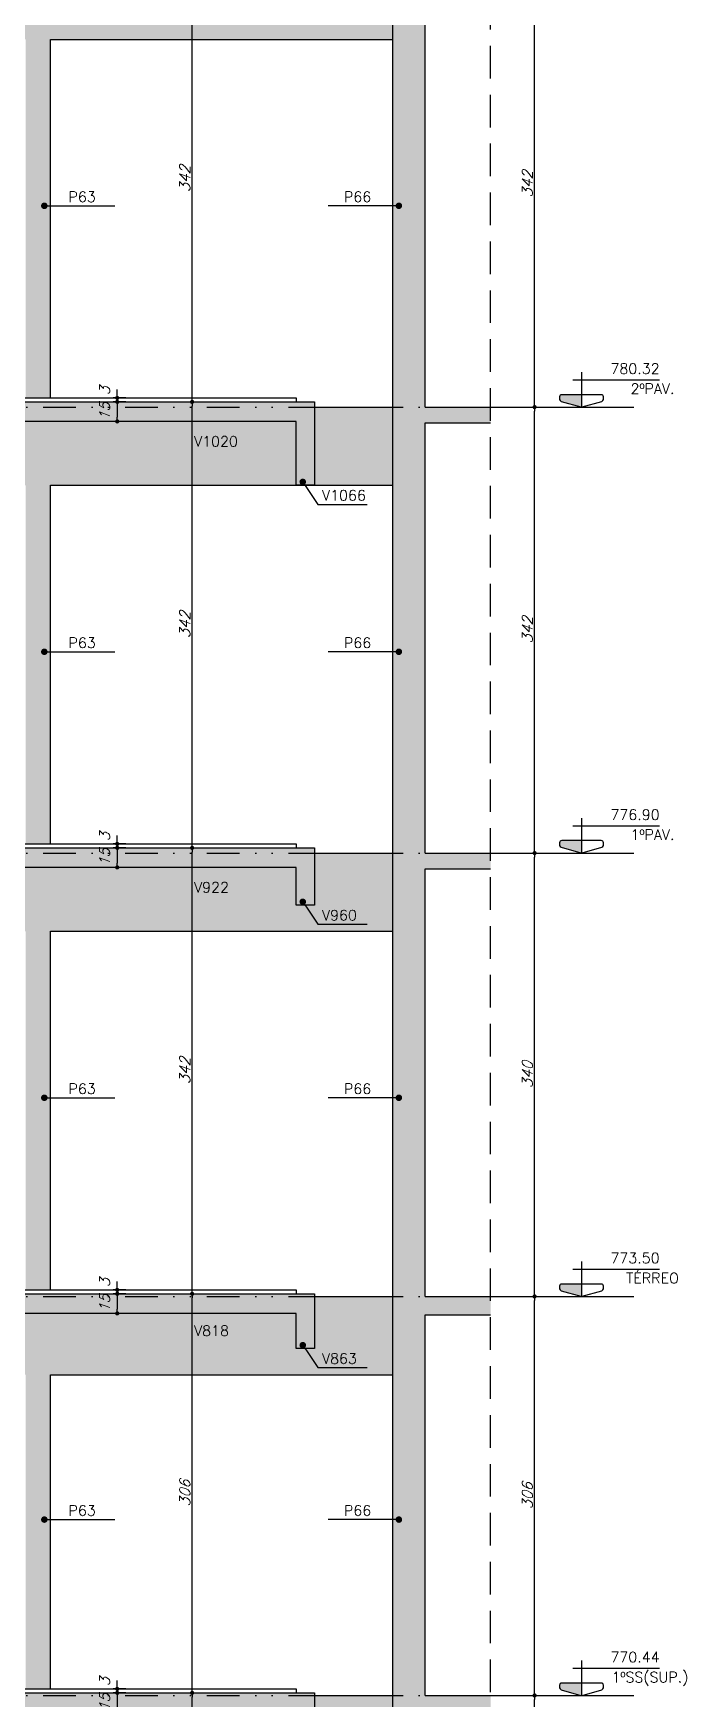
# Model space of a CAD drawing. Extents: x 0 to 6870, y 0 to 4205.
# Drawn here: x 919 to 1420, y 2065 to 3342 of the extents above; entities that cross this region are included whole.
import ezdxf
from ezdxf import colors
from ezdxf.entities.mleader import LeaderData, LeaderLine
from ezdxf.enums import TextEntityAlignment as Align
from ezdxf.math import Vec2, Vec3

# ---------------------------------------------------------------- set-up
doc = ezdxf.new("R2010")
doc.units = 0
doc.header["$LTSCALE"] = 50
doc.header["$MEASUREMENT"] = 0
doc.linetypes.add('DASHED', pattern=[0.75, 0.5, -0.25])
doc.linetypes.add('DIVIDE2', pattern=[0.625, 0.25, -0.125, 0, -0.125, 0, -0.125])
doc.layers.get('0').update_dxf_attribs({"linetype": 'CONTINUOUS'})
doc.layers.get('DEFPOINTS').update_dxf_attribs({"linetype": 'CONTINUOUS'})
for name, color, linetype in [('F-AUX-RED', 1, 'CONTINUOUS'), ('F-CORTE', 4, 'CONTINUOUS'), ('F-COTAS', 106, 'CONTINUOUS'), ('F-EIXOS-DET', 1, 'CONTINUOUS'), ('F-ESC CORTE', 4, 'CONTINUOUS'), ('F-ESC SOLIDO CORTE', 71, 'CONTINUOUS'), ('F-NÍVEL-VISTA', 2, 'CONTINUOUS'), ('F-REVESTIMENTO', 1, 'CONTINUOUS'), ('F-SOLIDO', 71, 'CONTINUOUS'), ('F-TEXTO', 6, 'CONTINUOUS'), ('F-TEXTO-YELLOW', 2, 'CONTINUOUS'), ('F-VISTA', 2, 'CONTINUOUS'), ('F-VISTA SÓLIDO', 254, 'CONTINUOUS')]:
    doc.layers.add(name, color=color, linetype=linetype)
doc.styles.add('CP-TEXT-INCL', font='romans.shx', dxfattribs={"oblique": 20})
doc.styles.add('MCP', font='romans.shx')
doc.styles.get("Standard").update_dxf_attribs({"font": 'ROMANS.SHX'})
doc.dimstyles.new('CP-COTAS-50', dxfattribs={"dimscale": 0.64, "dimtxt": 12.5, "dimasz": 5, "dimexe": 5, "dimexo": 5, "dimgap": 2.5, "dimtad": 1, "dimdec": 1, "dimdsep": 46, "dimtxsty": 'CP-TEXT-INCL', "dimblk1": 'DOT', "dimblk2": 'DOT', "dimsah": 1, "dimcen": 9, "dimclrd": 256, "dimclre": 256, "dimclrt": 256, "dimadec": 0, "dimazin": 0, "dimtfac": 1, "dimtdec": 1, "dimtmove": 2, "dimatfit": 3, "dimldrblk": 'DOT', "dimfxl": 5, "dimtolj": 1, "dimarcsym": 0})

# ---------------------------------------------------------------- blocks, each defined once
blk = doc.blocks.new('_DOT')
at = {"color": 0, "linetype": 'ByBlock'}
blk.add_line((-0.5, 0), (-1, 0), dxfattribs=at)
at = {"color": 0, "linetype": 'ByBlock', "const_width": 0.5}
blk.add_lwpolyline([(-0.25, 0, 1), (0.25, 0, 1)], format="xyb", close=True, dxfattribs=at)
blk = doc.blocks.new('*D433')
at = {"layer": 'DEFPOINTS', "color": 0, "linetype": 'Continuous', "transparency": 16777216}
for p in [(983.3, 2378), (993, 2378), (993, 2375)]:
    blk.add_point(p, dxfattribs=at)
at = {"layer": 'F-COTAS', "linetype": 'Continuous', "lineweight": -2, "transparency": 16777216}
for p, q in [((989.8, 2378), (980.1, 2378)), ((983.3, 2381.2), (983.3, 2384.4)), ((983.3, 2375), (983.3, 2378)), ((989.8, 2375), (980.1, 2375)), ((983.3, 2371.8), (983.3, 2368.6))]:
    blk.add_line(p, q, dxfattribs=at)
at = {"layer": 'F-COTAS', "linetype": 'Continuous', "lineweight": -2, "transparency": 16777216, "xscale": 3.2, "yscale": 3.2, "zscale": 3.2}
for p, rotation in [((983.3, 2378), 270), ((983.3, 2375), 90)]:
    blk.add_blockref('_DOT', p, dxfattribs=dict(at, rotation=rotation))
at = {"layer": 'F-COTAS', "linetype": 'Continuous', "transparency": 16777216, "insert": (973.7, 2383.4), "char_height": 8, "attachment_point": 5, "rotation": 90, "style": 'CP-TEXT-INCL'}
blk.add_mtext('\\A1;3', dxfattribs=at)
blk = doc.blocks.new('*D434')
at = {"layer": 'DEFPOINTS', "color": 0, "linetype": 'Continuous', "transparency": 16777216}
for p in [(991.4, 2375), (983.3, 2360), (990.3, 2360)]:
    blk.add_point(p, dxfattribs=at)
at = {"layer": 'F-COTAS', "linetype": 'Continuous', "lineweight": -2, "transparency": 16777216}
for p, q in [((988.2, 2375), (980.1, 2375)), ((983.3, 2371.8), (983.3, 2363.2)), ((987.1, 2360), (980.1, 2360))]:
    blk.add_line(p, q, dxfattribs=at)
at = {"layer": 'F-COTAS', "linetype": 'Continuous', "lineweight": -2, "transparency": 16777216, "xscale": 3.2, "yscale": 3.2, "zscale": 3.2}
for p, rotation in [((983.3, 2375), 90), ((983.3, 2360), 270)]:
    blk.add_blockref('_DOT', p, dxfattribs=dict(at, rotation=rotation))
at = {"layer": 'F-COTAS', "linetype": 'Continuous', "transparency": 16777216, "insert": (973.7, 2367.5), "char_height": 8, "attachment_point": 5, "rotation": 90, "style": 'CP-TEXT-INCL'}
blk.add_mtext('\\A1;15', dxfattribs=at)
blk = doc.blocks.new('*D440')
at = {"layer": 'DEFPOINTS', "color": 0, "linetype": 'Continuous', "transparency": 16777216}
for p in [(983.3, 2720), (993, 2720), (993, 2717)]:
    blk.add_point(p, dxfattribs=at)
at = {"layer": 'F-COTAS', "linetype": 'Continuous', "lineweight": -2, "transparency": 16777216}
for p, q in [((983.3, 2723.2), (983.3, 2726.4)), ((989.8, 2720), (980.1, 2720)), ((989.8, 2717), (980.1, 2717)), ((983.3, 2717), (983.3, 2720)), ((983.3, 2713.8), (983.3, 2710.6))]:
    blk.add_line(p, q, dxfattribs=at)
at = {"layer": 'F-COTAS', "linetype": 'Continuous', "lineweight": -2, "transparency": 16777216, "xscale": 3.2, "yscale": 3.2, "zscale": 3.2}
for p, rotation in [((983.3, 2720), 270), ((983.3, 2717), 90)]:
    blk.add_blockref('_DOT', p, dxfattribs=dict(at, rotation=rotation))
at = {"layer": 'F-COTAS', "linetype": 'Continuous', "transparency": 16777216, "insert": (973.7, 2725.4), "char_height": 8, "attachment_point": 5, "rotation": 90, "style": 'CP-TEXT-INCL'}
blk.add_mtext('\\A1;3', dxfattribs=at)
blk = doc.blocks.new('*D441')
at = {"layer": 'DEFPOINTS', "color": 0, "linetype": 'Continuous', "transparency": 16777216}
for p in [(991.4, 2717), (983.3, 2702), (990.3, 2702)]:
    blk.add_point(p, dxfattribs=at)
at = {"layer": 'F-COTAS', "linetype": 'Continuous', "lineweight": -2, "transparency": 16777216}
for p, q in [((988.2, 2717), (980.1, 2717)), ((983.3, 2713.8), (983.3, 2705.2)), ((987.1, 2702), (980.1, 2702))]:
    blk.add_line(p, q, dxfattribs=at)
at = {"layer": 'F-COTAS', "linetype": 'Continuous', "lineweight": -2, "transparency": 16777216, "xscale": 3.2, "yscale": 3.2, "zscale": 3.2}
for p, rotation in [((983.3, 2717), 90), ((983.3, 2702), 270)]:
    blk.add_blockref('_DOT', p, dxfattribs=dict(at, rotation=rotation))
at = {"layer": 'F-COTAS', "linetype": 'Continuous', "transparency": 16777216, "insert": (973.7, 2709.5), "char_height": 8, "attachment_point": 5, "rotation": 90, "style": 'CP-TEXT-INCL'}
blk.add_mtext('\\A1;15', dxfattribs=at)
blk = doc.blocks.new('*D448')
at = {"layer": 'DEFPOINTS', "color": 0, "linetype": 'Continuous', "transparency": 16777216}
for p in [(983.3, 3062), (993, 3062), (993, 3059)]:
    blk.add_point(p, dxfattribs=at)
at = {"layer": 'F-COTAS', "linetype": 'Continuous', "lineweight": -2, "transparency": 16777216}
for p, q in [((983.3, 3065.2), (983.3, 3068.4)), ((989.8, 3062), (980.1, 3062)), ((989.8, 3059), (980.1, 3059)), ((983.3, 3059), (983.3, 3062)), ((983.3, 3055.8), (983.3, 3052.6))]:
    blk.add_line(p, q, dxfattribs=at)
at = {"layer": 'F-COTAS', "linetype": 'Continuous', "lineweight": -2, "transparency": 16777216, "xscale": 3.2, "yscale": 3.2, "zscale": 3.2}
for p, rotation in [((983.3, 3062), 270), ((983.3, 3059), 90)]:
    blk.add_blockref('_DOT', p, dxfattribs=dict(at, rotation=rotation))
at = {"layer": 'F-COTAS', "linetype": 'Continuous', "transparency": 16777216, "insert": (973.7, 3067.4), "char_height": 8, "attachment_point": 5, "rotation": 90, "style": 'CP-TEXT-INCL'}
blk.add_mtext('\\A1;3', dxfattribs=at)
blk = doc.blocks.new('*D449')
at = {"layer": 'DEFPOINTS', "color": 0, "linetype": 'Continuous', "transparency": 16777216}
for p in [(991.4, 3059), (983.3, 3044), (990.3, 3044)]:
    blk.add_point(p, dxfattribs=at)
at = {"layer": 'F-COTAS', "linetype": 'Continuous', "lineweight": -2, "transparency": 16777216}
for p, q in [((988.2, 3059), (980.1, 3059)), ((983.3, 3055.8), (983.3, 3047.2)), ((987.1, 3044), (980.1, 3044))]:
    blk.add_line(p, q, dxfattribs=at)
at = {"layer": 'F-COTAS', "linetype": 'Continuous', "lineweight": -2, "transparency": 16777216, "xscale": 3.2, "yscale": 3.2, "zscale": 3.2}
for p, rotation in [((983.3, 3059), 90), ((983.3, 3044), 270)]:
    blk.add_blockref('_DOT', p, dxfattribs=dict(at, rotation=rotation))
at = {"layer": 'F-COTAS', "linetype": 'Continuous', "transparency": 16777216, "insert": (973.7, 3051.5), "char_height": 8, "attachment_point": 5, "rotation": 90, "style": 'CP-TEXT-INCL'}
blk.add_mtext('\\A1;15', dxfattribs=at)
blk = doc.blocks.new('*D468')
at = {"layer": 'DEFPOINTS', "color": 0, "linetype": 'Continuous', "transparency": 16777216}
for p in [(983.3, 2072), (993, 2072), (993, 2069)]:
    blk.add_point(p, dxfattribs=at)
at = {"layer": 'F-COTAS', "linetype": 'Continuous', "lineweight": -2, "transparency": 16777216}
for p, q in [((989.8, 2072), (980.1, 2072)), ((989.8, 2069), (980.1, 2069)), ((983.3, 2075.2), (983.3, 2078.4)), ((983.3, 2069), (983.3, 2072)), ((983.3, 2065.8), (983.3, 2062.6))]:
    blk.add_line(p, q, dxfattribs=at)
at = {"layer": 'F-COTAS', "linetype": 'Continuous', "lineweight": -2, "transparency": 16777216, "xscale": 3.2, "yscale": 3.2, "zscale": 3.2}
for p, rotation in [((983.3, 2072), 270), ((983.3, 2069), 90)]:
    blk.add_blockref('_DOT', p, dxfattribs=dict(at, rotation=rotation))
at = {"layer": 'F-COTAS', "linetype": 'Continuous', "transparency": 16777216, "insert": (973.7, 2077.4), "char_height": 8, "attachment_point": 5, "rotation": 90, "style": 'CP-TEXT-INCL'}
blk.add_mtext('\\A1;3', dxfattribs=at)
blk = doc.blocks.new('*D469')
at = {"layer": 'DEFPOINTS', "color": 0, "linetype": 'Continuous', "transparency": 16777216}
for p in [(991.4, 2069), (983.3, 2054), (990.3, 2054)]:
    blk.add_point(p, dxfattribs=at)
at = {"layer": 'F-COTAS', "linetype": 'Continuous', "lineweight": -2, "transparency": 16777216}
for p, q in [((988.2, 2069), (980.1, 2069)), ((983.3, 2065.8), (983.3, 2057.2)), ((987.1, 2054), (980.1, 2054))]:
    blk.add_line(p, q, dxfattribs=at)
at = {"layer": 'F-COTAS', "linetype": 'Continuous', "lineweight": -2, "transparency": 16777216, "xscale": 3.2, "yscale": 3.2, "zscale": 3.2}
for p, rotation in [((983.3, 2069), 90), ((983.3, 2054), 270)]:
    blk.add_blockref('_DOT', p, dxfattribs=dict(at, rotation=rotation))
at = {"layer": 'F-COTAS', "linetype": 'Continuous', "transparency": 16777216, "insert": (973.7, 2061.5), "char_height": 8, "attachment_point": 5, "rotation": 90, "style": 'CP-TEXT-INCL'}
blk.add_mtext('\\A1;15', dxfattribs=at)
blk = doc.blocks.new('*D494')
at = {"layer": 'DEFPOINTS', "color": 0, "linetype": 'Continuous', "transparency": 16777216}
for p in [(1040.7, 2069), (1040.7, 2069), (1040.7, 1745)]:
    blk.add_point(p, dxfattribs=at)
at = {"layer": 'F-COTAS', "linetype": 'Continuous', "lineweight": -2, "transparency": 16777216}
blk.add_line((1040.7, 1748.2), (1040.7, 2065.8), dxfattribs=at)
at = {"layer": 'F-COTAS', "linetype": 'Continuous', "lineweight": -2, "transparency": 16777216, "xscale": 3.2, "yscale": 3.2, "zscale": 3.2}
for p, rotation in [((1040.7, 2069), 90), ((1040.7, 1745), 270)]:
    blk.add_blockref('_DOT', p, dxfattribs=dict(at, rotation=rotation))
at = {"layer": 'F-COTAS', "linetype": 'Continuous', "transparency": 16777216, "insert": (1035.1, 1907), "char_height": 8, "attachment_point": 5, "rotation": 90, "style": 'CP-TEXT-INCL'}
blk.add_mtext('\\A1;324', dxfattribs=at)
blk = doc.blocks.new('*D495')
at = {"layer": 'DEFPOINTS', "color": 0, "linetype": 'Continuous', "transparency": 16777216}
for p in [(1040.7, 2375), (1040.7, 2375), (1040.7, 2069)]:
    blk.add_point(p, dxfattribs=at)
at = {"layer": 'F-COTAS', "linetype": 'Continuous', "lineweight": -2, "transparency": 16777216}
blk.add_line((1040.7, 2072.2), (1040.7, 2371.8), dxfattribs=at)
at = {"layer": 'F-COTAS', "linetype": 'Continuous', "lineweight": -2, "transparency": 16777216, "xscale": 3.2, "yscale": 3.2, "zscale": 3.2}
for p, rotation in [((1040.7, 2375), 90), ((1040.7, 2069), 270)]:
    blk.add_blockref('_DOT', p, dxfattribs=dict(at, rotation=rotation))
at = {"layer": 'F-COTAS', "linetype": 'Continuous', "transparency": 16777216, "insert": (1035.1, 2222), "char_height": 8, "attachment_point": 5, "rotation": 90, "style": 'CP-TEXT-INCL'}
blk.add_mtext('\\A1;306', dxfattribs=at)
blk = doc.blocks.new('*D496')
at = {"layer": 'DEFPOINTS', "color": 0, "linetype": 'Continuous', "transparency": 16777216}
for p in [(1040.7, 2717), (1040.7, 2717), (1040.7, 2375)]:
    blk.add_point(p, dxfattribs=at)
at = {"layer": 'F-COTAS', "linetype": 'Continuous', "lineweight": -2, "transparency": 16777216}
blk.add_line((1040.7, 2378.2), (1040.7, 2713.8), dxfattribs=at)
at = {"layer": 'F-COTAS', "linetype": 'Continuous', "lineweight": -2, "transparency": 16777216, "xscale": 3.2, "yscale": 3.2, "zscale": 3.2}
for p, rotation in [((1040.7, 2717), 90), ((1040.7, 2375), 270)]:
    blk.add_blockref('_DOT', p, dxfattribs=dict(at, rotation=rotation))
at = {"layer": 'F-COTAS', "linetype": 'Continuous', "transparency": 16777216, "insert": (1035.1, 2546), "char_height": 8, "attachment_point": 5, "rotation": 90, "style": 'CP-TEXT-INCL'}
blk.add_mtext('\\A1;342', dxfattribs=at)
blk = doc.blocks.new('*D497')
at = {"layer": 'DEFPOINTS', "color": 0, "linetype": 'Continuous', "transparency": 16777216}
for p in [(1040.7, 3059), (1040.7, 3059), (1040.7, 2717)]:
    blk.add_point(p, dxfattribs=at)
at = {"layer": 'F-COTAS', "linetype": 'Continuous', "lineweight": -2, "transparency": 16777216}
blk.add_line((1040.7, 2720.2), (1040.7, 3055.8), dxfattribs=at)
at = {"layer": 'F-COTAS', "linetype": 'Continuous', "lineweight": -2, "transparency": 16777216, "xscale": 3.2, "yscale": 3.2, "zscale": 3.2}
for p, rotation in [((1040.7, 3059), 90), ((1040.7, 2717), 270)]:
    blk.add_blockref('_DOT', p, dxfattribs=dict(at, rotation=rotation))
at = {"layer": 'F-COTAS', "linetype": 'Continuous', "transparency": 16777216, "insert": (1035.1, 2888), "char_height": 8, "attachment_point": 5, "rotation": 90, "style": 'CP-TEXT-INCL'}
blk.add_mtext('\\A1;342', dxfattribs=at)
blk = doc.blocks.new('*D498')
at = {"layer": 'DEFPOINTS', "color": 0, "linetype": 'Continuous', "transparency": 16777216}
for p in [(1040.7, 3401), (1040.7, 3401), (1040.7, 3059)]:
    blk.add_point(p, dxfattribs=at)
at = {"layer": 'F-COTAS', "linetype": 'Continuous', "lineweight": -2, "transparency": 16777216}
blk.add_line((1040.7, 3062.2), (1040.7, 3397.8), dxfattribs=at)
at = {"layer": 'F-COTAS', "linetype": 'Continuous', "lineweight": -2, "transparency": 16777216, "xscale": 3.2, "yscale": 3.2, "zscale": 3.2}
for p, rotation in [((1040.7, 3401), 90), ((1040.7, 3059), 270)]:
    blk.add_blockref('_DOT', p, dxfattribs=dict(at, rotation=rotation))
at = {"layer": 'F-COTAS', "linetype": 'Continuous', "transparency": 16777216, "insert": (1035.1, 3230), "char_height": 8, "attachment_point": 5, "rotation": 90, "style": 'CP-TEXT-INCL'}
blk.add_mtext('\\A1;342', dxfattribs=at)
blk = doc.blocks.new('*D502')
at = {"layer": 'DEFPOINTS', "color": 0, "linetype": 'Continuous', "transparency": 16777216}
for p in [(1303.3, 3055), (1303.3, 3055), (1303.3, 2713)]:
    blk.add_point(p, dxfattribs=at)
at = {"layer": 'F-COTAS', "linetype": 'Continuous', "lineweight": -2, "transparency": 16777216}
blk.add_line((1303.3, 2716.2), (1303.3, 3051.8), dxfattribs=at)
at = {"layer": 'F-COTAS', "linetype": 'Continuous', "lineweight": -2, "transparency": 16777216, "xscale": 3.2, "yscale": 3.2, "zscale": 3.2}
for p, rotation in [((1303.3, 3055), 90), ((1303.3, 2713), 270)]:
    blk.add_blockref('_DOT', p, dxfattribs=dict(at, rotation=rotation))
at = {"layer": 'F-COTAS', "linetype": 'Continuous', "transparency": 16777216, "insert": (1297.7, 2884), "char_height": 8, "attachment_point": 5, "rotation": 90, "style": 'CP-TEXT-INCL'}
blk.add_mtext('\\A1;342', dxfattribs=at)
blk = doc.blocks.new('*D503')
at = {"layer": 'DEFPOINTS', "color": 0, "linetype": 'Continuous', "transparency": 16777216}
for p in [(1303.3, 3397), (1303.3, 3397), (1303.3, 3055)]:
    blk.add_point(p, dxfattribs=at)
at = {"layer": 'F-COTAS', "linetype": 'Continuous', "lineweight": -2, "transparency": 16777216}
blk.add_line((1303.3, 3058.2), (1303.3, 3393.8), dxfattribs=at)
at = {"layer": 'F-COTAS', "linetype": 'Continuous', "lineweight": -2, "transparency": 16777216, "xscale": 3.2, "yscale": 3.2, "zscale": 3.2}
for p, rotation in [((1303.3, 3397), 90), ((1303.3, 3055), 270)]:
    blk.add_blockref('_DOT', p, dxfattribs=dict(at, rotation=rotation))
at = {"layer": 'F-COTAS', "linetype": 'Continuous', "transparency": 16777216, "insert": (1297.7, 3226), "char_height": 8, "attachment_point": 5, "rotation": 90, "style": 'CP-TEXT-INCL'}
blk.add_mtext('\\A1;342', dxfattribs=at)
blk = doc.blocks.new('*D519')
at = {"layer": 'DEFPOINTS', "color": 0, "linetype": 'Continuous', "transparency": 16777216}
for p in [(1303.3, 2067), (1303.3, 2067), (1303.3, 1887)]:
    blk.add_point(p, dxfattribs=at)
at = {"layer": 'F-COTAS', "linetype": 'Continuous', "lineweight": -2, "transparency": 16777216}
blk.add_line((1303.3, 1890.2), (1303.3, 2063.8), dxfattribs=at)
at = {"layer": 'F-COTAS', "linetype": 'Continuous', "lineweight": -2, "transparency": 16777216, "xscale": 3.2, "yscale": 3.2, "zscale": 3.2}
for p, rotation in [((1303.3, 2067), 90), ((1303.3, 1887), 270)]:
    blk.add_blockref('_DOT', p, dxfattribs=dict(at, rotation=rotation))
at = {"layer": 'F-COTAS', "linetype": 'Continuous', "transparency": 16777216, "insert": (1297.7, 1977), "char_height": 8, "attachment_point": 5, "rotation": 90, "style": 'CP-TEXT-INCL'}
blk.add_mtext('\\A1;180', dxfattribs=at)
blk = doc.blocks.new('*D520')
at = {"layer": 'DEFPOINTS', "color": 0, "linetype": 'Continuous', "transparency": 16777216}
for p in [(1303.3, 2373), (1303.3, 2373), (1303.3, 2067)]:
    blk.add_point(p, dxfattribs=at)
at = {"layer": 'F-COTAS', "linetype": 'Continuous', "lineweight": -2, "transparency": 16777216}
blk.add_line((1303.3, 2070.2), (1303.3, 2369.8), dxfattribs=at)
at = {"layer": 'F-COTAS', "linetype": 'Continuous', "lineweight": -2, "transparency": 16777216, "xscale": 3.2, "yscale": 3.2, "zscale": 3.2}
for p, rotation in [((1303.3, 2373), 90), ((1303.3, 2067), 270)]:
    blk.add_blockref('_DOT', p, dxfattribs=dict(at, rotation=rotation))
at = {"layer": 'F-COTAS', "linetype": 'Continuous', "transparency": 16777216, "insert": (1297.7, 2220), "char_height": 8, "attachment_point": 5, "rotation": 90, "style": 'CP-TEXT-INCL'}
blk.add_mtext('\\A1;306', dxfattribs=at)
blk = doc.blocks.new('*D521')
at = {"layer": 'DEFPOINTS', "color": 0, "linetype": 'Continuous', "transparency": 16777216}
for p in [(1303.3, 2713), (1303.3, 2713), (1303.3, 2373)]:
    blk.add_point(p, dxfattribs=at)
at = {"layer": 'F-COTAS', "linetype": 'Continuous', "lineweight": -2, "transparency": 16777216}
blk.add_line((1303.3, 2376.2), (1303.3, 2709.8), dxfattribs=at)
at = {"layer": 'F-COTAS', "linetype": 'Continuous', "lineweight": -2, "transparency": 16777216, "xscale": 3.2, "yscale": 3.2, "zscale": 3.2}
for p, rotation in [((1303.3, 2713), 90), ((1303.3, 2373), 270)]:
    blk.add_blockref('_DOT', p, dxfattribs=dict(at, rotation=rotation))
at = {"layer": 'F-COTAS', "linetype": 'Continuous', "transparency": 16777216, "insert": (1297.7, 2543), "char_height": 8, "attachment_point": 5, "rotation": 90, "style": 'CP-TEXT-INCL'}
blk.add_mtext('\\A1;340', dxfattribs=at)
blk = doc.blocks.new('Nível - Vista')
at = {"layer": 'F-NÍVEL-VISTA'}
blk.add_hatch(color=71, dxfattribs=at).paths.add_polyline_path([(0, 0.238), (-0.38, 0.238, 0.414214), (-0.42, 0.198), (-0.42, 0.148, 0.331206), (-0.391, 0.11), (-0.011, 0.002, 0.072993), (0, 0)])
at = {"layer": 'F-NÍVEL-VISTA', "color": 2}
for p, q in [((0, 0.67), (0, 0)), ((-0.168, 0.521), (1.493, 0.521))]:
    blk.add_line(p, q, dxfattribs=at)
blk.add_lwpolyline([(-0.011, 0.002, 0.146769), (0.011, 0.002), (0.391, 0.11, 0.331206), (0.42, 0.148), (0.42, 0.198, 0.414214), (0.38, 0.238), (-0.38, 0.238, 0.414214), (-0.42, 0.198), (-0.42, 0.148, 0.331206), (-0.391, 0.11), (-0.011, 0.002, 0.146769), (0.011, 0.002)], format="xyb", dxfattribs=at)
at = {"layer": 'F-TEXTO', "color": 3, "style": 'MCP'}
for tag, p in [('NÍVEL', (1.026, 0.636)), ('NÍVEL_DETALHE', (1.02, 0.186))]:
    blk.add_attdef(tag, text='', height=0.2, dxfattribs=at).set_placement(p, align=Align.CENTER)

msp = doc.modelspace()

# ---------------------------------------------------------------- hatches: boundary and pattern name
at = {"layer": 'F-ESC SOLIDO CORTE'}
h = msp.add_hatch(color=256, dxfattribs=at)
h.dxf.hatch_style = 1
h.paths.add_polyline_path([(732.5, 3149), (732.5, 3167), (704.5, 3167), (704.5, 3185), (676.5, 3185), (676.5, 3203), (648.5, 3203), (648.5, 3221), (620.5, 3221), (620.5, 3239), (475, 3239), (475, 3199), (494, 3199), (494, 3224), (588.09, 3224), (868.09, 3044), (1120.5, 3044), (1120.5, 2995), (1134.5, 2995), (1134.5, 3059), (872.5, 3059), (872.5, 3077), (844.5, 3077), (844.5, 3095), (816.5, 3095), (816.5, 3113), (788.5, 3113), (788.5, 3131), (760.5, 3131), (760.5, 3149)])
h = msp.add_hatch(color=256, dxfattribs=at)
h.dxf.hatch_style = 1
h.paths.add_polyline_path([(760.5, 2807), (732.5, 2807), (732.5, 2825), (704.5, 2825), (704.5, 2843), (676.5, 2843), (676.5, 2861), (648.5, 2861), (648.5, 2879), (620.5, 2879), (620.5, 2897), (475, 2897), (475, 2857), (494, 2857), (494, 2882), (588.1, 2882), (868.1, 2702), (1120.5, 2702), (1120.5, 2673), (1134.5, 2673), (1134.5, 2717), (872.5, 2717), (872.5, 2735), (844.5, 2735), (844.5, 2753), (816.5, 2753), (816.5, 2771), (788.5, 2771), (788.5, 2789), (760.5, 2789)])
h = msp.add_hatch(color=256, dxfattribs=at)
h.dxf.hatch_style = 1
h.paths.add_polyline_path([(676.5, 2501), (676.5, 2519), (648.5, 2519), (648.5, 2537), (620.5, 2537), (620.5, 2555), (592.5, 2555), (475, 2555), (475, 2515), (494, 2515), (494, 2540), (588.09, 2540), (868.09, 2360), (1120.5, 2360), (1120.5, 2333), (1134.5, 2333), (1134.5, 2375), (872.5, 2375), (872.5, 2393), (844.5, 2393), (844.5, 2411), (816.5, 2411), (816.5, 2429), (788.5, 2429), (788.5, 2447), (760.5, 2447), (760.5, 2465), (732.5, 2465), (732.5, 2483), (704.5, 2483), (704.5, 2501)])
h = msp.add_hatch(color=256, dxfattribs=at)
h.dxf.hatch_style = 1
h.paths.add_polyline_path([(835.46, 2057), (836.9, 2056.07), (837.5, 2055.69), (840.13, 2054), (1120.5, 2054), (1120.5, 2007), (1134.5, 2007), (1134.5, 2069), (844.5, 2069), (844.5, 2087), (816.5, 2087), (816.5, 2105), (788.5, 2105), (788.5, 2123), (760.5, 2123), (760.5, 2141), (732.5, 2141), (732.5, 2159), (704.5, 2159), (704.5, 2177), (676.5, 2177), (676.5, 2195), (648.5, 2195), (648.5, 2213), (620.5, 2213), (620.5, 2231), (592.5, 2231), (475, 2231), (475, 2191), (494, 2191), (494, 2216), (588.1, 2216)])
at = {"layer": 'F-SOLIDO', "linetype": 'Continuous'}
h = msp.add_hatch(color=256, dxfattribs=at)
h.dxf.hatch_style = 1
h.paths.add_polyline_path([(1134.5, 3743), (870.72, 3743), (870.72, 3728), (1120.5, 3728), (1120.5, 3699), (1134.5, 3699)])
h.paths.add_polyline_path([(1219.5, 3727), (1269.5, 3727), (1269.5, 3739), (1219.5, 3739), (1219.5, 3839), (1194.5, 3839), (1194.5, 1169), (1219.5, 1169), (1219.5, 1517), (1269.5, 1517), (1269.5, 1527), (1219.5, 1527), (1219.5, 1731), (1269.5, 1731), (1269.5, 1743), (1219.5, 1743), (1219.5, 2053), (1269.5, 2053), (1269.5, 2067), (1219.5, 2067), (1219.5, 2359), (1269.5, 2359), (1269.5, 2373), (1219.5, 2373), (1219.5, 2701), (1269.5, 2701), (1269.5, 2713), (1219.5, 2713), (1219.5, 3043), (1269.5, 3043), (1269.5, 3055), (1219.5, 3055), (1219.5, 3385), (1269.5, 3385), (1269.5, 3397), (1219.5, 3397)])
at = {"layer": 'F-VISTA SÓLIDO', "linetype": 'Continuous'}
h = msp.add_hatch(color=256, dxfattribs=at)
h.dxf.hatch_style = 1
h.paths.add_polyline_path([(475, 3397), (425, 3397), (425, 3337), (475, 3337)])
h.paths.add_polyline_path([(809.5, 3384), (811.5, 3384), (811.5, 3386), (837.5, 3386), (837.5, 3397), (494, 3397), (494, 3337), (753.5, 3337), (753.5, 3348), (755.5, 3348), (755.5, 3350), (781.5, 3350), (781.5, 3366), (783.5, 3366), (783.5, 3368), (809.5, 3368)])
h.paths.add_polyline_path([(1120.5, 3386), (870.72, 3386), (794.55, 3337), (913, 3337), (913, 3062), (932, 3062), (932, 3337), (1194.5, 3337), (1194.5, 3397), (1134.5, 3397), (1134.5, 3357), (1120.5, 3357)])
h.paths.add_polyline_path([(1120.5, 3728), (870.72, 3728), (794.74, 3679), (913, 3679), (913, 3404), (932, 3404), (932, 3679), (1194.5, 3679), (1194.5, 3739), (1134.5, 3739), (1134.5, 3699), (1120.5, 3699)])
h.paths.add_polyline_path([(932, 3839), (913, 3839), (913, 3746), (932, 3746)])
h.paths.add_polyline_path([(781.5, 3708), (783.5, 3708), (783.5, 3710), (809.5, 3710), (809.5, 3726), (811.5, 3726), (811.5, 3728), (837.5, 3728), (837.5, 3739), (494, 3739), (494, 3679), (753.5, 3679), (753.5, 3690), (755.5, 3690), (755.5, 3692), (781.5, 3692)])
h.paths.add_polyline_path([(494, 3679), (475, 3679), (475, 3581), (494, 3581)])
h.paths.add_polyline_path([(494, 3541), (475, 3541), (475, 3397), (494, 3397)])
h.paths.add_polyline_path([(475, 3739), (425, 3739), (425, 3679), (475, 3679)])
h.paths.add_polyline_path([(494, 3839), (475, 3839), (475, 3739), (494, 3739)])
h = msp.add_hatch(color=256, dxfattribs=at)
h.dxf.hatch_style = 1
h.paths.add_polyline_path([(1194.5, 2713), (1134.5, 2713), (1134.5, 2673), (1120.5, 2673), (1120.5, 2702), (869.61, 2702), (794.68, 2653), (913, 2653), (913, 2378), (932, 2378), (932, 2653), (1194.5, 2653)])
h.paths.add_polyline_path([(781.5, 2682), (783.5, 2682), (783.5, 2684), (809.5, 2684), (809.5, 2700), (811.5, 2700), (811.5, 2702), (837.5, 2702), (837.5, 2713), (494, 2713), (494, 2653), (753.5, 2653), (753.5, 2664), (755.5, 2664), (755.5, 2666), (781.5, 2666)])
h.paths.add_polyline_path([(494, 2653), (475, 2653), (475, 2555), (494, 2555), (494, 2558)])
h.paths.add_polyline_path([(494, 2515), (475, 2515), (475, 2373), (494, 2373)])
h.paths.add_polyline_path([(1120.5, 3044), (870.72, 3044), (794.68, 2995), (913, 2995), (913, 2720), (932, 2720), (932, 2995), (1120.5, 2995)])
h.paths.add_polyline_path([(1194.5, 3055), (1134.5, 3055), (1134.5, 2995), (1194.5, 2995)])
h.paths.add_polyline_path([(781.5, 3024), (783.5, 3024), (783.5, 3026), (809.5, 3026), (809.5, 3042), (811.5, 3042), (811.5, 3044), (837.5, 3044), (837.5, 3055), (494, 3055), (494, 2995), (753.5, 2995), (753.5, 3006), (755.5, 3006), (755.5, 3008), (781.5, 3008)])
h.paths.add_polyline_path([(494, 2857), (475, 2857), (475, 2713), (494, 2713)])
h.paths.add_polyline_path([(475, 3055), (425, 3055), (425, 2995), (475, 2995)])
h.paths.add_polyline_path([(494, 2995), (475, 2995), (475, 2897), (494, 2897)])
h.paths.add_polyline_path([(475, 2713), (425, 2713), (425, 2653), (475, 2653)])
h.paths.add_polyline_path([(494, 3199), (475, 3199), (475, 3055), (494, 3055)])
h.paths.add_polyline_path([(494, 3337), (475, 3337), (475, 3239), (494, 3239), (494, 3242)])
h = msp.add_hatch(color=256, dxfattribs=at)
h.dxf.hatch_style = 1
h.paths.add_polyline_path([(494, 2191), (475, 2191), (475, 2067), (494, 2067)])
h.paths.add_polyline_path([(494, 2303), (475, 2303), (475, 2231), (494, 2231)])
h.paths.add_polyline_path([(475, 2373), (425, 2373), (425, 2313), (475, 2313)])
h.paths.add_polyline_path([(753.5, 2340.75), (753.5, 2340.72), (753.5, 2342), (781.5, 2342), (781.5, 2358), (781.5, 2360), (810.5, 2360), (810.5, 2371.95), (810.5, 2373), (494, 2373), (494, 2313), (725.5, 2313), (725.5, 2322), (725.5, 2324), (753.5, 2324), (753.5, 2324.75)])
h.paths.add_polyline_path([(1120.5, 2360), (838.24, 2360), (765.13, 2313), (913, 2313), (913, 2072), (932, 2072), (932, 2313), (1194.5, 2313), (1194.5, 2373), (1134.5, 2373), (1134.5, 2333), (1120.5, 2333)])
h = msp.add_hatch(color=256, dxfattribs=at)
h.dxf.hatch_style = 1
h.paths.add_polyline_path([(494, 1867), (475, 1867), (475, 1743), (494, 1743)])
h.paths.add_polyline_path([(1120.5, 2054), (866.24, 2054), (793.13, 2007), (913, 2007), (913, 1887), (932, 1887), (932, 2007), (1120.5, 2007)])
h.paths.add_polyline_path([(1194.5, 2067), (1134.5, 2067), (1134.5, 2007), (1194.5, 2007)])
h.paths.add_polyline_path([(932, 1887), (913, 1887), (913, 1748), (932, 1748)])
h.paths.add_polyline_path([(781.5, 2034), (781.5, 2037), (809.5, 2037), (809.5, 2055), (807.5, 2055), (807.5, 2057), (835.46, 2057), (819.91, 2067), (494, 2067), (494, 2007), (753.5, 2007), (753.5, 2016), (753.5, 2019), (781.5, 2019)])
h.paths.add_polyline_path([(494, 2007), (475, 2007), (475, 1907), (494, 1907)])

# ---------------------------------------------------------------- linework, layer by layer
at = {"layer": 'F-AUX-RED', "color": 1, "linetype": 'DASHED'}
msp.add_line((1269.5, 1057), (1269.5, 3839), dxfattribs=at)
at = {"layer": 'F-CORTE', "linetype": 'Continuous'}
for p, q in [((1194.5, 1169), (1194.5, 3839)), ((1219.5, 3055), (1219.5, 3385)), ((1219.5, 2713), (1219.5, 3043)), ((1219.5, 2373), (1219.5, 2701)), ((1219.5, 2067), (1219.5, 2359))]:
    msp.add_line(p, q, dxfattribs=at)
for points in [[(1219.5, 3055), (1269.5, 3055)], [(1219.5, 3043), (1269.5, 3043)], [(1219.5, 2713), (1269.5, 2713)], [(1219.5, 2701), (1269.5, 2701)], [(1219.5, 2373), (1269.5, 2373)], [(1219.5, 2359), (1269.5, 2359)], [(1219.5, 2067), (1269.5, 2067)]]:
    msp.add_lwpolyline(points, dxfattribs=at)
at = {"layer": 'F-EIXOS-DET', "color": 252, "linetype": 'DIVIDE2', "ltscale": 2}
for points in [[(425, 3055), (1269.5, 3055)], [(425, 2713), (1269.5, 2713)], [(425, 2373), (1269.5, 2373)], [(425, 2067), (1269.5, 2067)]]:
    msp.add_lwpolyline(points, dxfattribs=at)
at = {"layer": 'F-EIXOS-DET'}
for points in [[(1269.5, 3055), (1379.5, 3055)], [(1269.5, 2713), (1379.5, 2713)], [(1269.5, 2373), (1379.5, 2373)], [(1269.5, 2067), (1379.5, 2067)]]:
    msp.add_lwpolyline(points, dxfattribs=at)
at = {"layer": 'F-ESC CORTE', "linetype": 'Continuous'}
for p, q in [((872.5, 3059), (1134.5, 3059)), ((1134.5, 3059), (1134.5, 2995)), ((1120.5, 3044), (868.09, 3044)), ((1120.5, 2995), (1120.5, 3044)), ((1134.5, 2995), (1120.5, 2995)), ((872.5, 2717), (1134.5, 2717)), ((1134.5, 2717), (1134.5, 2673)), ((1120.5, 2702), (869.4, 2702)), ((1120.5, 2673), (1120.5, 2702)), ((1134.5, 2673), (1120.5, 2673)), ((872.5, 2375), (1134.5, 2375)), ((1134.5, 2375), (1134.5, 2333)), ((1120.5, 2360), (868.09, 2360)), ((1120.5, 2333), (1120.5, 2360)), ((1134.5, 2333), (1120.5, 2333)), ((844.5, 2069), (1134.5, 2069)), ((1134.5, 2069), (1134.5, 2007))]:
    msp.add_line(p, q, dxfattribs=at)
at = {"layer": 'F-REVESTIMENTO'}
for points in [[(873.5, 3062), (1120.5, 3062), (1120.5, 3059)], [(873.5, 2720), (1120.5, 2720), (1120.5, 2717)], [(872.5, 2378), (1120.5, 2378), (1120.5, 2375)], [(845.5, 2072), (1120.5, 2072), (1120.5, 2069)]]:
    msp.add_lwpolyline(points, dxfattribs=at)
at = {"layer": 'F-VISTA'}
for p, q in [((932, 3062), (932, 3337)), ((932, 2720), (932, 2995)), ((932, 2378), (932, 2653)), ((932, 2072), (932, 2313))]:
    msp.add_line(p, q, dxfattribs=at)
at = {"layer": 'F-VISTA', "linetype": 'Continuous'}
for points in [[(932, 3337), (1194.5, 3337)], [(1134.5, 3055), (1194.5, 3055)], [(932, 2995), (1194.5, 2995)], [(1134.5, 2713), (1194.5, 2713)], [(932, 2653), (1194.5, 2653)], [(1134.5, 2373), (1194.5, 2373)], [(932, 2313), (1194.5, 2313)]]:
    msp.add_lwpolyline(points, dxfattribs=at)
at = {"layer": 'F-VISTA'}
msp.add_lwpolyline([(1134.5, 2067), (1194.5, 2067)], dxfattribs=at)

# ---------------------------------------------------------------- block references
at = {"layer": 'F-NÍVEL-VISTA', "linetype": 'Continuous', "xscale": 40, "yscale": 40, "zscale": 40}
for p, values in [((1339.25, 3055), {'NÍVEL': '780.32'}), ((1339.25, 2713), {'NÍVEL': '776.90'}), ((1339.25, 2373), {'NÍVEL': '773.50'}), ((1339.25, 2067), {'NÍVEL': '770.44'})]:
    msp.add_blockref('Nível - Vista', p, dxfattribs=at).add_auto_attribs(values)

# ---------------------------------------------------------------- texts
at = {"layer": 'F-TEXTO', "color": 3, "style": 'MCP'}
for s, p in [('2ºPAV.', (1393.72, 3065.07)), ('1ºPAV.', (1393.72, 2723.07)), ('TÉRREO', (1393.72, 2383.07)), ('1ºSS(SUP.)', (1391.76, 2077.07))]:
    msp.add_text(s, height=8, dxfattribs=at).set_placement(p, align=Align.CENTER)
at = {"layer": 'F-TEXTO-YELLOW', "style": 'MCP'}
for s, p in [('P63', (945.91, 3212.26)), ('P66', (1157.09, 3212.26)), ('V1020', (1042.2, 3024.68)), ('V1066', (1140.32, 2983.33)), ('P63', (945.91, 2870.26)), ('P66', (1157.09, 2870.26)), ('V922', (1042.2, 2682.68)), ('V960', (1140.32, 2661.33)), ('P63', (945.91, 2528.26)), ('P66', (1157.09, 2528.26)), ('V818', (1042.2, 2342.68)), ('V863', (1140.32, 2321.33)), ('P63', (945.91, 2204.79)), ('P66', (1157.09, 2204.79))]:
    msp.add_text(s, height=8, dxfattribs=at).set_placement(p)

# ---------------------------------------------------------------- dimensions: what is measured, and where the dimension line sits
at = {"layer": 'F-COTAS', "linetype": 'Continuous'}
for base, p1, p2, picture, middle in [((1040.67, 3401), (1040.67, 3059), (1040.67, 3401), '*D498', (1035.07, 3230)), ((1303.3, 3397), (1303.3, 3055), (1303.3, 3397), '*D503', (1297.7, 3226)), ((983.32, 3044), (991.38, 3059), (990.3, 3044), '*D449', (973.72, 3051.5)), ((1040.67, 3059), (1040.67, 2717), (1040.67, 3059), '*D497', (1035.07, 2888)), ((1303.3, 3055), (1303.3, 2713), (1303.3, 3055), '*D502', (1297.7, 2884)), ((983.32, 2702), (991.38, 2717), (990.3, 2702), '*D441', (973.72, 2709.5)), ((1040.67, 2717), (1040.67, 2375), (1040.67, 2717), '*D496', (1035.07, 2546)), ((1303.3, 2713), (1303.3, 2373), (1303.3, 2713), '*D521', (1297.7, 2543)), ((983.32, 2360), (991.38, 2375), (990.3, 2360), '*D434', (973.72, 2367.5)), ((1040.67, 2375), (1040.67, 2069), (1040.67, 2375), '*D495', (1035.07, 2222)), ((1303.3, 2373), (1303.3, 2067), (1303.3, 2373), '*D520', (1297.7, 2220)), ((983.32, 2054), (991.38, 2069), (990.3, 2054), '*D469', (973.72, 2061.5)), ((1040.67, 2069), (1040.67, 1745), (1040.67, 2069), '*D494', (1035.07, 1907)), ((1303.3, 2067), (1303.3, 1887), (1303.3, 2067), '*D519', (1297.7, 1977))]:
    dim = msp.add_linear_dim(base=base, p1=p1, p2=p2, angle=90, dimstyle='CP-COTAS-50', dxfattribs=at)
    dim.commit()
    dim.dimension.update_dxf_attribs({"geometry": picture, "text_midpoint": middle})
for base, p1, p2, picture, middle in [((983.32, 3062), (993, 3059), (993, 3062), '*D448', (973.72, 3067.43)), ((983.32, 2720), (993, 2717), (993, 2720), '*D440', (973.72, 2725.43)), ((983.32, 2378), (993, 2375), (993, 2378), '*D433', (973.72, 2383.43)), ((983.32, 2072), (993, 2069), (993, 2072), '*D468', (973.72, 2077.43))]:
    dim = msp.add_linear_dim(base=base, p1=p1, p2=p2, angle=90, dimstyle='CP-COTAS-50', dxfattribs=at)
    dim.commit()
    dim.dimension.update_dxf_attribs({"geometry": picture, "text_midpoint": middle, "dimtype": 160})

# ---------------------------------------------------------------- leaders
at = {"layer": 'F-AUX-RED'}
ml = msp.add_multileader_mtext('Standard', dxfattribs=at)
ml.set_content('', color=256)
ml.set_leader_properties()
ml.set_arrow_properties(name='DOT')
ml.build(insert=Vec2(0, 0))
ml.multileader.update_dxf_attribs({"text_right_attachment_type": 6, "text_top_attachment_type": 0, "text_bottom_attachment_type": 0, "dogleg_length": 0.36, "arrow_head_size": 5})
ctx = ml.context
ctx.base_point, ctx.char_height, ctx.arrow_head_size, ctx.landing_gap_size, ctx.plane_origin = Vec3(981.53, 3209.35), 0.18, 5, 0.09, Vec3(927.4, 3209.35)
ctx.right_attachment = 6
notes = []
notes.append((ctx, [(0, (1, 1, 0), (948.04, 3209.35), (1, 0), 33.49, [(0, [(927.4, 3209.35)], 256, [])])]))
ctx.mtext.insert, ctx.mtext.flow_direction = Vec3(981.62, 3209.44), 5
ml = msp.add_multileader_mtext('Standard', dxfattribs=at)
ml.set_content('', color=256)
ml.set_leader_properties()
ml.set_arrow_properties(name='DOT')
ml.build(insert=Vec2(0, 0))
ml.multileader.update_dxf_attribs({"text_right_attachment_type": 6, "text_top_attachment_type": 0, "text_bottom_attachment_type": 0, "dogleg_length": 0.36, "arrow_head_size": 5})
ctx = ml.context
ctx.base_point, ctx.char_height, ctx.arrow_head_size, ctx.landing_gap_size, ctx.plane_origin = Vec3(1144.9, 3209.44), 0.18, 5, 0.09, Vec3(1199.22, 3209.35)
ctx.right_attachment, ctx.text_align_type = 6, 2
notes.append((ctx, [(0, (1, 1, 0), (1178.57, 3209.35), (-1, 0), 33.49, [(0, [(1199.22, 3209.35)], 256, [])])]))
ctx.mtext.insert, ctx.mtext.alignment, ctx.mtext.flow_direction = Vec3(1144.99, 3209.53), 3, 5
ml = msp.add_multileader_mtext('Standard', dxfattribs=at)
ml.set_content('', color=256)
ml.set_leader_properties()
ml.set_arrow_properties(name='DOT')
ml.build(insert=Vec2(0, 0))
ml.multileader.update_dxf_attribs({"text_right_attachment_type": 6, "text_top_attachment_type": 0, "text_bottom_attachment_type": 0, "dogleg_length": 0.36, "arrow_head_size": 5})
ctx = ml.context
ctx.base_point, ctx.char_height, ctx.arrow_head_size, ctx.landing_gap_size, ctx.plane_origin = Vec3(1174.79, 2980.42), 0.18, 5, 0.09, Vec3(1125.53, 3006.62)
ctx.right_attachment = 6
notes.append((ctx, [(0, (1, 1, 0), (1136.97, 2980.42), (1, 0), 37.82, [(0, [(1125.53, 2997.62)], 256, [])])]))
ctx.mtext.insert, ctx.mtext.flow_direction = Vec3(1174.88, 2980.51), 5
ml = msp.add_multileader_mtext('Standard', dxfattribs=at)
ml.set_content('', color=256)
ml.set_leader_properties()
ml.set_arrow_properties(name='DOT')
ml.build(insert=Vec2(0, 0))
ml.multileader.update_dxf_attribs({"text_right_attachment_type": 6, "text_top_attachment_type": 0, "text_bottom_attachment_type": 0, "dogleg_length": 0.36, "arrow_head_size": 5})
ctx = ml.context
ctx.base_point, ctx.char_height, ctx.arrow_head_size, ctx.landing_gap_size, ctx.plane_origin = Vec3(981.53, 2867.35), 0.18, 5, 0.09, Vec3(927.4, 2867.35)
ctx.right_attachment = 6
notes.append((ctx, [(0, (1, 1, 0), (948.04, 2867.35), (1, 0), 33.49, [(0, [(927.4, 2867.35)], 256, [])])]))
ctx.mtext.insert, ctx.mtext.flow_direction = Vec3(981.62, 2867.44), 5
ml = msp.add_multileader_mtext('Standard', dxfattribs=at)
ml.set_content('', color=256)
ml.set_leader_properties()
ml.set_arrow_properties(name='DOT')
ml.build(insert=Vec2(0, 0))
ml.multileader.update_dxf_attribs({"text_right_attachment_type": 6, "text_top_attachment_type": 0, "text_bottom_attachment_type": 0, "dogleg_length": 0.36, "arrow_head_size": 5})
ctx = ml.context
ctx.base_point, ctx.char_height, ctx.arrow_head_size, ctx.landing_gap_size, ctx.plane_origin = Vec3(1144.9, 2867.44), 0.18, 5, 0.09, Vec3(1199.22, 2867.35)
ctx.right_attachment, ctx.text_align_type = 6, 2
notes.append((ctx, [(0, (1, 1, 0), (1178.57, 2867.35), (-1, 0), 33.49, [(0, [(1199.22, 2867.35)], 256, [])])]))
ctx.mtext.insert, ctx.mtext.alignment, ctx.mtext.flow_direction = Vec3(1144.99, 2867.53), 3, 5
ml = msp.add_multileader_mtext('Standard', dxfattribs=at)
ml.set_content('', color=256)
ml.set_leader_properties()
ml.set_arrow_properties(name='DOT')
ml.build(insert=Vec2(0, 0))
ml.multileader.update_dxf_attribs({"text_right_attachment_type": 6, "text_top_attachment_type": 0, "text_bottom_attachment_type": 0, "dogleg_length": 0.36, "arrow_head_size": 5})
ctx = ml.context
ctx.base_point, ctx.char_height, ctx.arrow_head_size, ctx.landing_gap_size, ctx.plane_origin = Vec3(1174.79, 2658.42), 0.18, 5, 0.09, Vec3(1125.53, 2664.62)
ctx.right_attachment = 6
notes.append((ctx, [(0, (1, 1, 0), (1136.97, 2658.42), (1, 0), 37.82, [(0, [(1125.53, 2675.62)], 256, [])])]))
ctx.mtext.insert, ctx.mtext.flow_direction = Vec3(1174.88, 2658.51), 5
ml = msp.add_multileader_mtext('Standard', dxfattribs=at)
ml.set_content('', color=256)
ml.set_leader_properties()
ml.set_arrow_properties(name='DOT')
ml.build(insert=Vec2(0, 0))
ml.multileader.update_dxf_attribs({"text_right_attachment_type": 6, "text_top_attachment_type": 0, "text_bottom_attachment_type": 0, "dogleg_length": 0.36, "arrow_head_size": 5})
ctx = ml.context
ctx.base_point, ctx.char_height, ctx.arrow_head_size, ctx.landing_gap_size, ctx.plane_origin = Vec3(981.53, 2525.35), 0.18, 5, 0.09, Vec3(927.4, 2525.35)
ctx.right_attachment = 6
notes.append((ctx, [(0, (1, 1, 0), (948.04, 2525.35), (1, 0), 33.49, [(0, [(927.4, 2525.35)], 256, [])])]))
ctx.mtext.insert, ctx.mtext.flow_direction = Vec3(981.62, 2525.44), 5
ml = msp.add_multileader_mtext('Standard', dxfattribs=at)
ml.set_content('', color=256)
ml.set_leader_properties()
ml.set_arrow_properties(name='DOT')
ml.build(insert=Vec2(0, 0))
ml.multileader.update_dxf_attribs({"text_right_attachment_type": 6, "text_top_attachment_type": 0, "text_bottom_attachment_type": 0, "dogleg_length": 0.36, "arrow_head_size": 5})
ctx = ml.context
ctx.base_point, ctx.char_height, ctx.arrow_head_size, ctx.landing_gap_size, ctx.plane_origin = Vec3(1144.9, 2525.44), 0.18, 5, 0.09, Vec3(1199.22, 2525.35)
ctx.right_attachment, ctx.text_align_type = 6, 2
notes.append((ctx, [(0, (1, 1, 0), (1178.57, 2525.35), (-1, 0), 33.49, [(0, [(1199.22, 2525.35)], 256, [])])]))
ctx.mtext.insert, ctx.mtext.alignment, ctx.mtext.flow_direction = Vec3(1144.99, 2525.53), 3, 5
ml = msp.add_multileader_mtext('Standard', dxfattribs=at)
ml.set_content('', color=256)
ml.set_leader_properties()
ml.set_arrow_properties(name='DOT')
ml.build(insert=Vec2(0, 0))
ml.multileader.update_dxf_attribs({"text_right_attachment_type": 6, "text_top_attachment_type": 0, "text_bottom_attachment_type": 0, "dogleg_length": 0.36, "arrow_head_size": 5})
ctx = ml.context
ctx.base_point, ctx.char_height, ctx.arrow_head_size, ctx.landing_gap_size, ctx.plane_origin = Vec3(1174.79, 2318.42), 0.18, 5, 0.09, Vec3(1125.53, 2322.62)
ctx.right_attachment = 6
notes.append((ctx, [(0, (1, 1, 0), (1136.97, 2318.42), (1, 0), 37.82, [(0, [(1125.53, 2335.62)], 256, [])])]))
ctx.mtext.insert, ctx.mtext.flow_direction = Vec3(1174.88, 2318.51), 5
ml = msp.add_multileader_mtext('Standard', dxfattribs=at)
ml.set_content('', color=256)
ml.set_leader_properties()
ml.set_arrow_properties(name='DOT')
ml.build(insert=Vec2(0, 0))
ml.multileader.update_dxf_attribs({"text_right_attachment_type": 6, "text_top_attachment_type": 0, "text_bottom_attachment_type": 0, "dogleg_length": 0.36, "arrow_head_size": 5})
ctx = ml.context
ctx.base_point, ctx.char_height, ctx.arrow_head_size, ctx.landing_gap_size, ctx.plane_origin = Vec3(981.53, 2201.87), 0.18, 5, 0.09, Vec3(927.4, 2201.87)
ctx.right_attachment = 6
notes.append((ctx, [(0, (1, 1, 0), (948.04, 2201.87), (1, 0), 33.49, [(0, [(927.4, 2201.87)], 256, [])])]))
ctx.mtext.insert, ctx.mtext.flow_direction = Vec3(981.62, 2201.96), 5
ml = msp.add_multileader_mtext('Standard', dxfattribs=at)
ml.set_content('', color=256)
ml.set_leader_properties()
ml.set_arrow_properties(name='DOT')
ml.build(insert=Vec2(0, 0))
ml.multileader.update_dxf_attribs({"text_right_attachment_type": 6, "text_top_attachment_type": 0, "text_bottom_attachment_type": 0, "dogleg_length": 0.36, "arrow_head_size": 5})
ctx = ml.context
ctx.base_point, ctx.char_height, ctx.arrow_head_size, ctx.landing_gap_size, ctx.plane_origin = Vec3(1144.9, 2201.96), 0.18, 5, 0.09, Vec3(1199.22, 2201.87)
ctx.right_attachment, ctx.text_align_type = 6, 2
notes.append((ctx, [(0, (1, 1, 0), (1178.57, 2201.87), (-1, 0), 33.49, [(0, [(1199.22, 2201.87)], 256, [])])]))
ctx.mtext.insert, ctx.mtext.alignment, ctx.mtext.flow_direction = Vec3(1144.99, 2202.05), 3, 5
for ctx, leaders in notes:
    for number, flags, end, landing, length, lines in leaders:
        leader = LeaderData()
        leader.index, (leader.has_last_leader_line, leader.has_dogleg_vector, leader.attachment_direction) = number, flags
        leader.last_leader_point, leader.dogleg_vector, leader.dogleg_length = Vec3(end), Vec3(landing), length
        for number, points, colour, breaks in lines:
            line = LeaderLine()
            line.index, line.vertices, line.color, line.breaks = number, Vec3.list(points), colors.encode_raw_color(colour), breaks
            leader.lines.append(line)
        ctx.leaders.append(leader)

doc.saveas('drawing.dxf')
